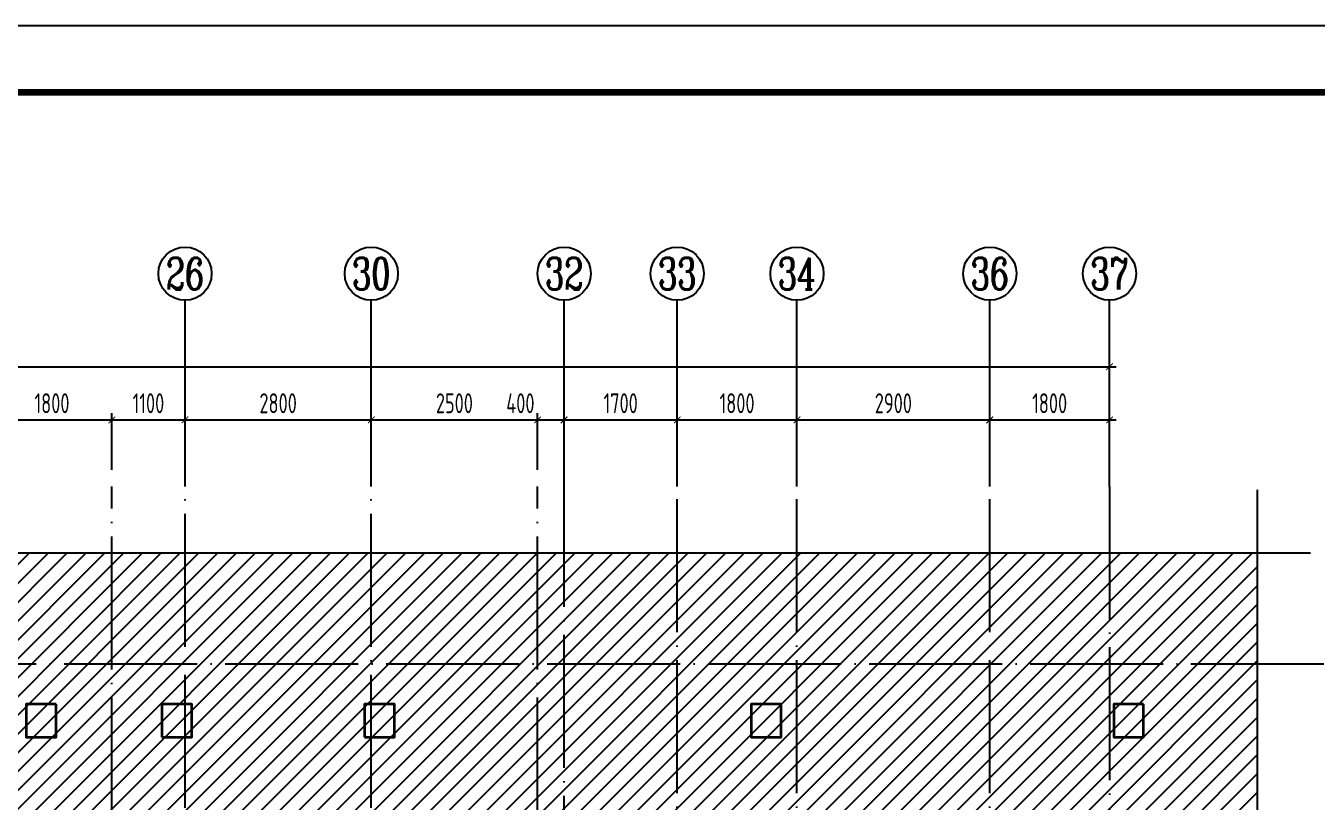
# Model space of a CAD drawing. Extents: x -668857 to 185752, y -270966 to 286822.
# Drawn here: x -396389 to -376974, y 214504 to 226182 of the extents above; entities that cross this region are included whole.
import ezdxf
from ezdxf.enums import TextEntityAlignment as Align

# ---------------------------------------------------------------- set-up
doc = ezdxf.new("R2010")
doc.units = 0
doc.header["$LTSCALE"] = 1000
doc.linetypes.add('DOTE', pattern=[2.42, 2, -0.2, 0.02, -0.2])
doc.layers.get('0').update_dxf_attribs({"linetype": 'CONTINUOUS'})
doc.layers.get('DEFPOINTS').update_dxf_attribs({"linetype": 'CONTINUOUS'})
for name, color, linetype in [('-TK', 7, 'CONTINUOUS'), ('A-AXIS', 1, 'CONTINUOUS'), ('A-DOTE', 10, 'DOTE'), ('AXIS_NUM', 7, 'CONTINUOUS'), ('S-B板填充', 251, 'CONTINUOUS'), ('S-Y一般标注', 3, 'CONTINUOUS'), ('S-Z柱实线', 6, 'CONTINUOUS'), ('THIN', 7, 'CONTINUOUS')]:
    doc.layers.add(name, color=color, linetype=linetype)
doc.styles.add('TSSD_Axis', font='complex.shx', dxfattribs={"width": 0.7, "bigfont": 'hztxt.shx'})
doc.styles.add('TSSD_DIMENSION', font='Tssdeng.shx', dxfattribs={"width": 0.7, "bigfont": 'tssdchn.shx'})
doc.dimstyles.new('TSSD_100_100', dxfattribs={"dimtxt": 300, "dimasz": 100, "dimexe": 100, "dimexo": 250, "dimgap": 100, "dimtad": 1, "dimdec": 0, "dimzin": 0, "dimdsep": 46, "dimtxsty": 'TSSD_DIMENSION', "dimblk": 'ARCHTICK', "dimcen": 0, "dimdle": 100, "dimclrt": 7, "dimadec": 0, "dimazin": 0, "dimtfac": 1, "dimtdec": 0, "dimtix": 1, "dimtmove": 2, "dimatfit": 3, "dimldrblk": 'ARCHTICK', "dimfxl": 1, "dimtolj": 1, "dimtzin": 0, "dimarcsym": 0})

# ---------------------------------------------------------------- blocks, each defined once
blk = doc.blocks.new('A1')
blk.add_lwpolyline([(0, 59400), (0, 0), (84100, 0), (84100, 59400)], close=True)
at = {"const_width": 100}
blk.add_lwpolyline([(2500, 58400), (2500, 1000), (83100, 1000), (83100, 58400)], close=True, dxfattribs=at)
blk = doc.blocks.new('ts_axno')
at = {"color": 0, "linetype": 'ByBlock', "lineweight": -2}
blk.add_circle((0, 0), 0.5, dxfattribs=at)
at = {"color": 0, "linetype": 'ByBlock', "lineweight": -2, "style": 'TSSD_Axis', "width": 0.7}
blk.add_attdef('A', text='', height=0.6, dxfattribs=at).set_placement((0, 0), align=Align.MIDDLE_CENTER)
blk = doc.blocks.new('_ArchTick')
at = {"color": 0, "linetype": 'ByBlock', "const_width": 0.15}
blk.add_lwpolyline([(-0.5, -0.5), (0.5, 0.5)], dxfattribs=at)
blk = doc.blocks.new('*D844')
at = {"layer": 'DEFPOINTS', "color": 0, "transparency": 16777216}
for p in [(-185674, 330468), (-186774, 329468), (-185674, 329468)]:
    blk.add_point(p, dxfattribs=at)
at = {"layer": 'S-Y一般标注', "color": 0, "lineweight": -2, "transparency": 16777216}
for p, q in [((-186874, 330468), (-185574, 330468)), ((-186774, 329718), (-186774, 330568)), ((-185674, 329718), (-185674, 330568))]:
    blk.add_line(p, q, dxfattribs=at)
at = {"layer": 'S-Y一般标注', "color": 0, "lineweight": -2, "transparency": 16777216, "xscale": 100, "yscale": 100, "zscale": 100, "rotation": 180}
blk.add_blockref('_ArchTick', (-186774, 330468), dxfattribs=at)
at = {"layer": 'S-Y一般标注', "color": 0, "lineweight": -2, "transparency": 16777216, "xscale": 100, "yscale": 100, "zscale": 100}
blk.add_blockref('_ArchTick', (-185674, 330468), dxfattribs=at)
at = {"layer": 'S-Y一般标注', "color": 7, "transparency": 16777216, "insert": (-186224, 330718), "char_height": 300, "attachment_point": 5, "style": 'TSSD_DIMENSION'}
blk.add_mtext('\\A1;1100', dxfattribs=at)
blk = doc.blocks.new('*D845')
at = {"layer": 'DEFPOINTS', "color": 0, "transparency": 16777216}
for p in [(-182874, 330468), (-185674, 329468), (-182874, 329468)]:
    blk.add_point(p, dxfattribs=at)
at = {"layer": 'S-Y一般标注', "color": 0, "lineweight": -2, "transparency": 16777216}
for p, q in [((-185774, 330468), (-182774, 330468)), ((-185674, 329718), (-185674, 330568)), ((-182874, 329718), (-182874, 330568))]:
    blk.add_line(p, q, dxfattribs=at)
at = {"layer": 'S-Y一般标注', "color": 0, "lineweight": -2, "transparency": 16777216, "xscale": 100, "yscale": 100, "zscale": 100, "rotation": 180}
blk.add_blockref('_ArchTick', (-185674, 330468), dxfattribs=at)
at = {"layer": 'S-Y一般标注', "color": 0, "lineweight": -2, "transparency": 16777216, "xscale": 100, "yscale": 100, "zscale": 100}
blk.add_blockref('_ArchTick', (-182874, 330468), dxfattribs=at)
at = {"layer": 'S-Y一般标注', "color": 7, "transparency": 16777216, "insert": (-184274, 330718), "char_height": 300, "attachment_point": 5, "style": 'TSSD_DIMENSION'}
blk.add_mtext('\\A1;2800', dxfattribs=at)
blk = doc.blocks.new('*D846')
at = {"layer": 'DEFPOINTS', "color": 0, "transparency": 16777216}
for p in [(-179974, 330468), (-180374, 329468), (-179974, 329468)]:
    blk.add_point(p, dxfattribs=at)
at = {"layer": 'S-Y一般标注', "color": 0, "lineweight": -2, "transparency": 16777216}
for p, q in [((-180474, 330468), (-179874, 330468)), ((-180374, 329718), (-180374, 330568)), ((-179974, 329718), (-179974, 330568))]:
    blk.add_line(p, q, dxfattribs=at)
at = {"layer": 'S-Y一般标注', "color": 0, "lineweight": -2, "transparency": 16777216, "xscale": 100, "yscale": 100, "zscale": 100, "rotation": 180}
blk.add_blockref('_ArchTick', (-180374, 330468), dxfattribs=at)
at = {"layer": 'S-Y一般标注', "color": 0, "lineweight": -2, "transparency": 16777216, "xscale": 100, "yscale": 100, "zscale": 100}
blk.add_blockref('_ArchTick', (-179974, 330468), dxfattribs=at)
at = {"layer": 'S-Y一般标注', "color": 7, "transparency": 16777216, "insert": (-180632, 330718), "char_height": 300, "attachment_point": 5, "style": 'TSSD_DIMENSION'}
blk.add_mtext('\\A1;400', dxfattribs=at)
blk = doc.blocks.new('*D847')
at = {"layer": 'DEFPOINTS', "color": 0, "transparency": 16777216}
for p in [(-178274, 330468), (-179974, 329468), (-178274, 329468)]:
    blk.add_point(p, dxfattribs=at)
at = {"layer": 'S-Y一般标注', "color": 0, "lineweight": -2, "transparency": 16777216}
for p, q in [((-180074, 330468), (-178174, 330468)), ((-179974, 329718), (-179974, 330568)), ((-178274, 329718), (-178274, 330568))]:
    blk.add_line(p, q, dxfattribs=at)
at = {"layer": 'S-Y一般标注', "color": 0, "lineweight": -2, "transparency": 16777216, "xscale": 100, "yscale": 100, "zscale": 100, "rotation": 180}
blk.add_blockref('_ArchTick', (-179974, 330468), dxfattribs=at)
at = {"layer": 'S-Y一般标注', "color": 0, "lineweight": -2, "transparency": 16777216, "xscale": 100, "yscale": 100, "zscale": 100}
blk.add_blockref('_ArchTick', (-178274, 330468), dxfattribs=at)
at = {"layer": 'S-Y一般标注', "color": 7, "transparency": 16777216, "insert": (-179124, 330718), "char_height": 300, "attachment_point": 5, "style": 'TSSD_DIMENSION'}
blk.add_mtext('\\A1;1700', dxfattribs=at)
blk = doc.blocks.new('*D848')
at = {"layer": 'DEFPOINTS', "color": 0, "transparency": 16777216}
for p in [(-176474, 330468), (-178274, 329468), (-176474, 329468)]:
    blk.add_point(p, dxfattribs=at)
at = {"layer": 'S-Y一般标注', "color": 0, "lineweight": -2, "transparency": 16777216}
for p, q in [((-178374, 330468), (-176374, 330468)), ((-178274, 329718), (-178274, 330568)), ((-176474, 329718), (-176474, 330568))]:
    blk.add_line(p, q, dxfattribs=at)
at = {"layer": 'S-Y一般标注', "color": 0, "lineweight": -2, "transparency": 16777216, "xscale": 100, "yscale": 100, "zscale": 100, "rotation": 180}
blk.add_blockref('_ArchTick', (-178274, 330468), dxfattribs=at)
at = {"layer": 'S-Y一般标注', "color": 0, "lineweight": -2, "transparency": 16777216, "xscale": 100, "yscale": 100, "zscale": 100}
blk.add_blockref('_ArchTick', (-176474, 330468), dxfattribs=at)
at = {"layer": 'S-Y一般标注', "color": 7, "transparency": 16777216, "insert": (-177374, 330718), "char_height": 300, "attachment_point": 5, "style": 'TSSD_DIMENSION'}
blk.add_mtext('\\A1;1800', dxfattribs=at)
blk = doc.blocks.new('*D849')
at = {"layer": 'DEFPOINTS', "color": 0, "transparency": 16777216}
for p in [(-173574, 330468), (-176474, 329468), (-173574, 329468)]:
    blk.add_point(p, dxfattribs=at)
at = {"layer": 'S-Y一般标注', "color": 0, "lineweight": -2, "transparency": 16777216}
for p, q in [((-176574, 330468), (-173474, 330468)), ((-176474, 329718), (-176474, 330568)), ((-173574, 329718), (-173574, 330568))]:
    blk.add_line(p, q, dxfattribs=at)
at = {"layer": 'S-Y一般标注', "color": 0, "lineweight": -2, "transparency": 16777216, "xscale": 100, "yscale": 100, "zscale": 100, "rotation": 180}
blk.add_blockref('_ArchTick', (-176474, 330468), dxfattribs=at)
at = {"layer": 'S-Y一般标注', "color": 0, "lineweight": -2, "transparency": 16777216, "xscale": 100, "yscale": 100, "zscale": 100}
blk.add_blockref('_ArchTick', (-173574, 330468), dxfattribs=at)
at = {"layer": 'S-Y一般标注', "color": 7, "transparency": 16777216, "insert": (-175024, 330718), "char_height": 300, "attachment_point": 5, "style": 'TSSD_DIMENSION'}
blk.add_mtext('\\A1;2900', dxfattribs=at)
blk = doc.blocks.new('*D850')
at = {"layer": 'DEFPOINTS', "color": 0, "transparency": 16777216}
for p in [(-171774, 330468), (-173574, 329468), (-171774, 329468)]:
    blk.add_point(p, dxfattribs=at)
at = {"layer": 'S-Y一般标注', "color": 0, "lineweight": -2, "transparency": 16777216}
for p, q in [((-173674, 330468), (-171674, 330468)), ((-173574, 329718), (-173574, 330568)), ((-171774, 329718), (-171774, 330568))]:
    blk.add_line(p, q, dxfattribs=at)
at = {"layer": 'S-Y一般标注', "color": 0, "lineweight": -2, "transparency": 16777216, "xscale": 100, "yscale": 100, "zscale": 100, "rotation": 180}
blk.add_blockref('_ArchTick', (-173574, 330468), dxfattribs=at)
at = {"layer": 'S-Y一般标注', "color": 0, "lineweight": -2, "transparency": 16777216, "xscale": 100, "yscale": 100, "zscale": 100}
blk.add_blockref('_ArchTick', (-171774, 330468), dxfattribs=at)
at = {"layer": 'S-Y一般标注', "color": 7, "transparency": 16777216, "insert": (-172674, 330718), "char_height": 300, "attachment_point": 5, "style": 'TSSD_DIMENSION'}
blk.add_mtext('\\A1;1800', dxfattribs=at)
blk = doc.blocks.new('*D851')
at = {"layer": 'DEFPOINTS', "color": 0, "transparency": 16777216}
for p in [(-171774, 331268), (-221774, 329468), (-171774, 329468)]:
    blk.add_point(p, dxfattribs=at)
at = {"layer": 'S-Y一般标注', "color": 0, "lineweight": -2, "transparency": 16777216}
for p, q in [((-221874, 331268), (-171674, 331268)), ((-221774, 329718), (-221774, 331368)), ((-171774, 329718), (-171774, 331368))]:
    blk.add_line(p, q, dxfattribs=at)
at = {"layer": 'S-Y一般标注', "color": 0, "lineweight": -2, "transparency": 16777216, "xscale": 100, "yscale": 100, "zscale": 100, "rotation": 180}
blk.add_blockref('_ArchTick', (-221774, 331268), dxfattribs=at)
at = {"layer": 'S-Y一般标注', "color": 0, "lineweight": -2, "transparency": 16777216, "xscale": 100, "yscale": 100, "zscale": 100}
blk.add_blockref('_ArchTick', (-171774, 331268), dxfattribs=at)
at = {"layer": 'S-Y一般标注', "color": 7, "transparency": 16777216, "insert": (-196774, 331518), "char_height": 300, "attachment_point": 5, "style": 'TSSD_DIMENSION'}
blk.add_mtext('\\A1;50000', dxfattribs=at)
blk = doc.blocks.new('*D866')
at = {"layer": 'DEFPOINTS', "color": 0, "transparency": 16777216}
for p in [(-186774, 330468), (-188574, 329468), (-186774, 329468)]:
    blk.add_point(p, dxfattribs=at)
at = {"layer": 'S-Y一般标注', "color": 0, "lineweight": -2, "transparency": 16777216}
for p, q in [((-188674, 330468), (-186674, 330468)), ((-188574, 329718), (-188574, 330568)), ((-186774, 329718), (-186774, 330568))]:
    blk.add_line(p, q, dxfattribs=at)
at = {"layer": 'S-Y一般标注', "color": 0, "lineweight": -2, "transparency": 16777216, "xscale": 100, "yscale": 100, "zscale": 100, "rotation": 180}
blk.add_blockref('_ArchTick', (-188574, 330468), dxfattribs=at)
at = {"layer": 'S-Y一般标注', "color": 0, "lineweight": -2, "transparency": 16777216, "xscale": 100, "yscale": 100, "zscale": 100}
blk.add_blockref('_ArchTick', (-186774, 330468), dxfattribs=at)
at = {"layer": 'S-Y一般标注', "color": 7, "transparency": 16777216, "insert": (-187674, 330718), "char_height": 300, "attachment_point": 5, "style": 'TSSD_DIMENSION'}
blk.add_mtext('\\A1;1800', dxfattribs=at)
blk = doc.blocks.new('*D867')
at = {"layer": 'DEFPOINTS', "color": 0, "transparency": 16777216}
for p in [(-180374, 330468), (-182874, 329468), (-180374, 329468)]:
    blk.add_point(p, dxfattribs=at)
at = {"layer": 'S-Y一般标注', "color": 0, "lineweight": -2, "transparency": 16777216}
for p, q in [((-182974, 330468), (-180274, 330468)), ((-182874, 329718), (-182874, 330568)), ((-180374, 329718), (-180374, 330568))]:
    blk.add_line(p, q, dxfattribs=at)
at = {"layer": 'S-Y一般标注', "color": 0, "lineweight": -2, "transparency": 16777216, "xscale": 100, "yscale": 100, "zscale": 100, "rotation": 180}
blk.add_blockref('_ArchTick', (-182874, 330468), dxfattribs=at)
at = {"layer": 'S-Y一般标注', "color": 0, "lineweight": -2, "transparency": 16777216, "xscale": 100, "yscale": 100, "zscale": 100}
blk.add_blockref('_ArchTick', (-180374, 330468), dxfattribs=at)
at = {"layer": 'S-Y一般标注', "color": 7, "transparency": 16777216, "insert": (-181624, 330718), "char_height": 300, "attachment_point": 5, "style": 'TSSD_DIMENSION'}
blk.add_mtext('\\A1;2500', dxfattribs=at)
blk = doc.blocks.new('20210825.01395608')
at = {"layer": 'A-AXIS'}
for p, q in [((119698.7, -233739.7), (119698.7, -230939.7)), ((122498.7, -233739.7), (122498.7, -230939.7)), ((125398.7, -233739.7), (125398.7, -230939.7)), ((127098.7, -233739.7), (127098.7, -230939.7)), ((128898.7, -233739.7), (128898.7, -230939.7)), ((131798.7, -233739.7), (131798.7, -230939.7)), ((133598.7, -233739.7), (133598.7, -230939.7))]:
    blk.add_line(p, q, dxfattribs=at)
at = {"layer": 'A-DOTE'}
for p, q in [((118598.7, -238913.2), (118598.7, -233739.7)), ((119698.7, -243413), (119698.7, -233739.7)), ((122498.7, -243413), (122498.7, -233739.7)), ((124998.7, -238913.2), (124998.7, -233739.7)), ((125398.7, -242813.2), (125398.7, -233739.7)), ((127098.7, -245613.2), (127098.7, -233739.7)), ((128898.7, -245613.2), (128898.7, -233739.7)), ((131798.7, -245613.2), (131798.7, -233739.7)), ((133598.7, -233739.7), (133598.7, -255388.1)), ((136822.6, -236413.2), (82598.7, -236413.2))]:
    blk.add_line(p, q, dxfattribs=at)
at = {"layer": 'A-AXIS'}
ref = blk.add_blockref('ts_axno', (119698.7, -230539.7), dxfattribs=dict(at, xscale=800, yscale=800, zscale=800))
ref.add_attrib('17', '26', dxfattribs={"layer": 'AXIS_NUM', "height": 480, "style": 'TSSD_Axis', "width": 0.7}).set_placement((119698.7, -230539.7), align=Align.MIDDLE_CENTER)
ref = blk.add_blockref('ts_axno', (122498.7, -230539.7), dxfattribs=dict(at, xscale=800, yscale=800, zscale=800))
ref.add_attrib('18', '30', dxfattribs={"layer": 'AXIS_NUM', "height": 480, "style": 'TSSD_Axis', "width": 0.7}).set_placement((122498.7, -230539.7), align=Align.MIDDLE_CENTER)
ref = blk.add_blockref('ts_axno', (125398.7, -230539.7), dxfattribs=dict(at, xscale=800, yscale=800, zscale=800))
ref.add_attrib('19', '32', dxfattribs={"layer": 'AXIS_NUM', "height": 480, "style": 'TSSD_Axis', "width": 0.7}).set_placement((125398.7, -230539.7), align=Align.MIDDLE_CENTER)
ref = blk.add_blockref('ts_axno', (127098.7, -230539.7), dxfattribs=dict(at, xscale=800, yscale=800, zscale=800))
ref.add_attrib('20', '33', dxfattribs={"layer": 'AXIS_NUM', "height": 480, "style": 'TSSD_Axis', "width": 0.7}).set_placement((127098.7, -230539.7), align=Align.MIDDLE_CENTER)
ref = blk.add_blockref('ts_axno', (128898.7, -230539.7), dxfattribs=dict(at, xscale=800, yscale=800, zscale=800))
ref.add_attrib('21', '34', dxfattribs={"layer": 'AXIS_NUM', "height": 480, "style": 'TSSD_Axis', "width": 0.7}).set_placement((128898.7, -230539.7), align=Align.MIDDLE_CENTER)
ref = blk.add_blockref('ts_axno', (131798.7, -230539.7), dxfattribs=dict(at, xscale=800, yscale=800, zscale=800))
ref.add_attrib('22', '36', dxfattribs={"layer": 'AXIS_NUM', "height": 480, "style": 'TSSD_Axis', "width": 0.7}).set_placement((131798.7, -230539.7), align=Align.MIDDLE_CENTER)
ref = blk.add_blockref('ts_axno', (133598.7, -230539.7), dxfattribs=dict(at, xscale=800, yscale=800, zscale=800))
ref.add_attrib('23', '37', dxfattribs={"layer": 'AXIS_NUM', "height": 480, "style": 'TSSD_Axis', "width": 0.7}).set_placement((133598.7, -230539.7), align=Align.MIDDLE_CENTER)
at = {"layer": 'S-Y一般标注'}
for base, p1, p2, picture, middle in [((133598.7, -231939.7), (83598.7, -233739.7), (133598.7, -233739.7), '*D851', (108598.7, -231689.7)), ((118598.7, -232739.7), (116798.7, -233739.7), (118598.7, -233739.7), '*D866', (117698.7, -232489.7)), ((119698.7, -232739.7), (118598.7, -233739.7), (119698.7, -233739.7), '*D844', (119148.7, -232489.7)), ((122498.7, -232739.7), (119698.7, -233739.7), (122498.7, -233739.7), '*D845', (121098.7, -232489.7)), ((124998.7, -232739.7), (122498.7, -233739.7), (124998.7, -233739.7), '*D867', (123748.7, -232489.7)), ((127098.7, -232739.7), (125398.7, -233739.7), (127098.7, -233739.7), '*D847', (126248.7, -232489.7)), ((128898.7, -232739.7), (127098.7, -233739.7), (128898.7, -233739.7), '*D848', (127998.7, -232489.7)), ((131798.7, -232739.7), (128898.7, -233739.7), (131798.7, -233739.7), '*D849', (130348.7, -232489.7)), ((133598.7, -232739.7), (131798.7, -233739.7), (133598.7, -233739.7), '*D850', (132698.7, -232489.7))]:
    dim = blk.add_linear_dim(base=base, p1=p1, p2=p2, dimstyle='TSSD_100_100', dxfattribs=at)
    dim.commit()
    dim.dimension.update_dxf_attribs({"geometry": picture, "text_midpoint": middle, "insert": (305372.3, -563207.3)})
dim = blk.add_linear_dim(base=(125398.7, -232739.7), p1=(124998.7, -233739.7), p2=(125398.7, -233739.7), dimstyle='TSSD_100_100', dxfattribs=at)
dim.commit()
dim.dimension.update_dxf_attribs({"geometry": '*D846', "text_midpoint": (124740.6, -232489.7), "dimtype": 128, "insert": (305372.3, -563207.3)})

msp = doc.modelspace()

# ---------------------------------------------------------------- hatches: boundary and pattern name
at = {"layer": 'S-B板填充'}
h = msp.add_hatch(dxfattribs=at)
h.set_pattern_fill('METAL', color=252, scale=50, style=0)
h.set_pattern_definition([(45, (-318558.26, -50454.05), (-141.42136, 141.42136), [])])
h.paths.add_polyline_path([(-377871.55, 210280.89), (-377871.55, 218254.45), (-419195.46, 218254.45), (-419195.46, 212780.89), (-416095.46, 212780.89), (-416095.46, 212780.89), (-412495.46, 212780.89), (-412495.46, 211380.88), (-411743.74, 211380.89), (-411695.46, 211380.89), (-398495.46, 211380.88), (-398495.46, 211380.89), (-397695.47, 211380.89), (-397695.47, 212780.89), (-393995.46, 212780.89), (-393995.46, 213680.89), (-393995.46, 213680.89), (-393995.46, 212780.89), (-390295.46, 212780.89), (-390295.46, 212780.89), (-388195.46, 212780.89), (-388195.46, 212780.89), (-386695.46, 212780.89), (-386695.46, 212780.89), (-378995.46, 212780.89), (-378995.46, 203280.89), (-378995.48, 203280.89), (-378995.48, 200179.4), (-389295.46, 200182.4), (-389295.46, 200180.9), (-395895.46, 200180.9), (-395895.43, 200180.9), (-414295.43, 200180.9), (-414295.46, 200180.9), (-420895.46, 200180.9), (-420895.46, 200180.9), (-429995.46, 200180.9), (-429995.46, 198606.02), (-426132.84, 198606.02), (-409632.84, 198606.02), (-409632.84, 198606.02), (-377873.86, 198606.02)])

# ---------------------------------------------------------------- linework, layer by layer
at = {"layer": 'S-Z柱实线', "color": 2, "lineweight": 35}
for points in [[(-395932.84, 215980.89), (-396382.84, 215980.89), (-396382.84, 215480.89), (-395932.84, 215480.89)], [(-394345.46, 215480.89), (-393895.46, 215480.89), (-393895.46, 215980.89), (-394345.46, 215980.89)], [(-391295.46, 215480.89), (-390845.46, 215480.89), (-390845.46, 215980.89), (-391295.46, 215980.89)], [(-385032.84, 215980.89), (-385482.84, 215980.89), (-385482.84, 215480.89), (-385032.84, 215480.89)], [(-379582.84, 215980.89), (-380032.84, 215980.89), (-380032.84, 215480.89), (-379582.84, 215480.89)]]:
    msp.add_lwpolyline(points, close=True, dxfattribs=at)
at = {"layer": 'THIN'}
for points in [[(-377871.55, 197297.89), (-377871.55, 203799.39), (-378091.55, 203869.39), (-377651.55, 203989.39), (-377871.55, 204059.39), (-377871.55, 219202.86)], [(-419475.46, 218254.45), (-399556.65, 218254.45), (-399486.65, 218474.45), (-399366.65, 218034.45), (-399296.65, 218254.45), (-377076.65, 218254.45)]]:
    msp.add_lwpolyline(points, dxfattribs=at)

# ---------------------------------------------------------------- block references
at = {"layer": '-TK'}
msp.add_blockref('A1', (-443684.71, 166782.28), dxfattribs=at)
at = {"layer": 'A-DOTE'}
msp.add_blockref('20210825.01395608', (-513694.16, 452994.14), dxfattribs=at)

doc.saveas('drawing.dxf')
